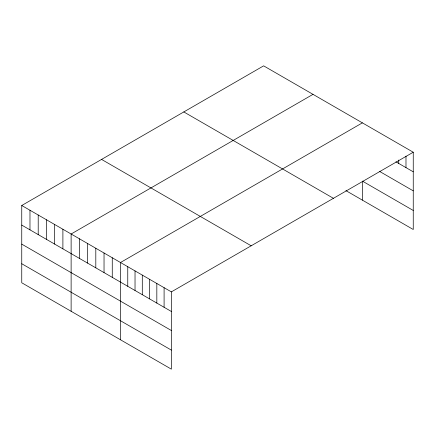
<?xml version="1.0" encoding="UTF-8"?>
<svg xmlns="http://www.w3.org/2000/svg" width="435" height="435" viewBox="0 0 435 435"><rect width="100%" height="100%" fill="white"/><g stroke="black" fill="none" stroke-linecap="round" stroke-linejoin="round"><path stroke-width="0.65" d="M413.25 152.228L171.363 291.88L171.363 369.152L21.75 282.772L21.75 205.499L263.637 65.848L413.25 152.228L413.25 229.501L345.923 190.628M313.01 94.352L71.123 234.008L71.123 311.281M362.382 122.86L120.495 262.512L120.495 339.784M395.921 161.815L413.25 171.82M379.712 171.488L413.25 190.851M413.25 210.464L362.382 181.096L362.382 200.127M183.815 111.936L333.428 198.311M101.572 159.417L251.185 245.797M21.75 205.499L171.363 291.88M21.75 225.096L171.363 311.471M21.75 244.127L171.363 330.508M21.75 263.74L171.363 350.115M405.985 156.138L405.985 167.622M398.716 160.047L398.716 163.429M164.093 287.682L164.093 307.273M156.828 283.489L156.828 303.081M149.558 279.292L149.558 298.883M142.294 275.099L142.294 294.691M135.029 270.902L135.029 290.493M127.759 266.709L127.759 286.301M112.263 257.759L112.263 277.351M104.036 253.012L104.036 272.604M95.809 248.26L95.809 267.851M87.582 243.508L87.582 263.099M79.349 238.755L79.349 258.346M62.896 229.256L62.896 248.847M54.663 224.503L54.663 244.095M46.436 219.757L46.436 239.348M38.209 215.004L38.209 234.595M29.977 210.252L29.977 229.843"/></g></svg>
